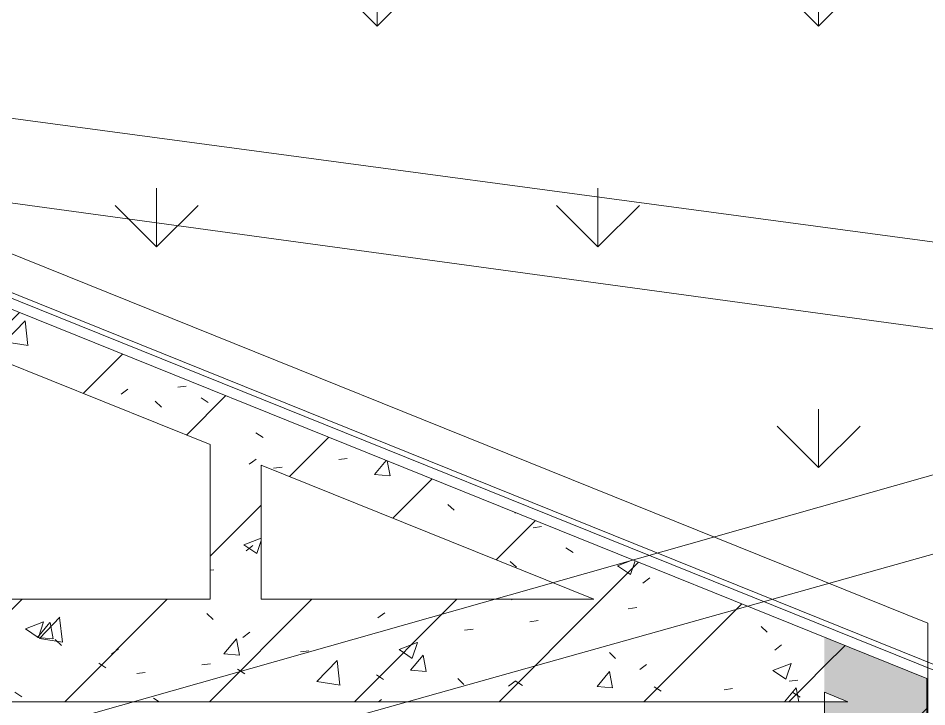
# Model space of a CAD drawing. Header units: millimetres. Extents: x -584918 to 2941280, y 3000189 to 4229862.
# Drawn here: x -450010 to -448235, y 3688365 to 3689709 of the extents above; entities that cross this region are included whole.
import ezdxf

# ---------------------------------------------------------------- set-up
doc = ezdxf.new("R2010")
doc.units = ezdxf.units.MM
for name, color, linetype, lineweight in [('Стены внутренние', 7, 'Continuous', 0), ('Стены несущие', 7, 'Continuous', 0), ('Стены отделка', 7, 'Continuous', 0), ('экспертиза ДУ', 1, 'Continuous', 0), ('экспертиза условные обозначения', 1, 'Continuous', 0)]:
    doc.layers.add(name, color=color, linetype=linetype, lineweight=lineweight)
pattern_1 = [(45, (-437515.92, 3663725.22), (-141.4214, 141.4214), [])]
pattern_2 = [(50, (-437515.92, 3663725.22), (364.368, -31.8783), [38.1, -419.1]), (355, (-437515.92, 3663725.2), (-70.486, 382.1133), [30.48, -335.28]), (100.451, (-437485.56, 3663722.56), (293.885, 350.2334), [32.38, -356.18]), (46.184, (-437515.92, 3663826.8), (542.1585, -84.086), [57.15, -628.65]), (96.636, (-437470.74, 3663819.8), (474.805, 494.855), [48.57, -534.27]), (351.184, (-437515.9, 3663826.8), (474.81, 494.85), [45.72, -502.92]), (21, (-437465.12, 3663801.42), (303.2285, -204.5305), [38.1, -419.1]), (326, (-437465.12, 3663801.4), (123.604, 368.376), [30.48, -335.28]), (71.451, (-437439.86, 3663784.37), (426.834, 163.8427), [32.38, -356.18]), (37.5, (-437515.92, 3663725.22), (6.17665, 169.11015), [16.764, -314.452, 16.764, -323.596, -336.55]), (37.5, (-437515.92, 3663725.22), (6.17665, 169.11015), [-671.576, 16.764, -319.786]), (7.5, (-437515.92, 3663725.22), (133.6389, 200.3615), [16.764, -177.292, 16.764, -306.832, -128.27]), (7.5, (-437515.92, 3663725.22), (133.6389, 200.3615), [-517.652, 16.764, -111.506]), (327.5, (-437629.21, 3663725.22), (271.1818, -11.45836), [16.764, -110.236, 16.764, -379.476, -525.78]), (327.5, (-437629.21, 3663725.22), (271.1818, -11.45836), [-523.24, 16.764, -509.016]), (317.5, (-437680, 3663725.22), (296.2585, 50.8528), [16.764, -148.336, 16.764, -246.38, -373.38]), (317.5, (-437680, 3663725.22), (296.2585, 50.8528), [-428.244, 16.764, -356.616])]

msp = doc.modelspace()

# ---------------------------------------------------------------- hatches: boundary and pattern name
at = {"layer": 'Стены внутренние'}
h = msp.add_hatch(dxfattribs=at)
h.set_pattern_fill('FP_1', color=256, style=0, pattern_type=2)
h.set_pattern_definition(pattern_1)
h.paths.add_polyline_path([(-448435.026, 3688392.929), (-448435.026, 3688500.744), (-454216.337, 3690830.526), (-454253.714, 3690737.774), (-448502.565, 3688420.147)])
h = msp.add_hatch(dxfattribs=at)
h.set_pattern_fill('FP_2', color=256, style=0, pattern_type=2)
h.set_pattern_definition(pattern_2)
h.paths.add_polyline_path([(-448435.026, 3688392.929), (-448435.026, 3688500.744), (-454216.337, 3690830.526), (-454253.714, 3690737.774), (-448502.565, 3688420.147)])
h = msp.add_hatch(dxfattribs=at)
h.set_pattern_fill('FP_1', color=256, style=0, pattern_type=2)
h.set_pattern_definition(pattern_1)
h.paths.add_polyline_path([(-449535.026, 3688574.55), (-449535.026, 3688836.213), (-449635.026, 3688876.511), (-449635.026, 3688574.55)])
h = msp.add_hatch(dxfattribs=at)
h.set_pattern_fill('FP_2', color=256, style=0, pattern_type=2)
h.set_pattern_definition(pattern_2)
h.paths.add_polyline_path([(-449535.026, 3688574.55), (-449535.026, 3688836.213), (-449635.026, 3688876.511), (-449635.026, 3688574.55)])
h = msp.add_hatch(dxfattribs=at)
h.set_pattern_fill('FP_1', color=256, style=0, pattern_type=2)
h.set_pattern_definition(pattern_1)
h.paths.add_polyline_path([(-448389.418, 3688374.55), (-448885.714, 3688574.55), (-450685.026, 3688574.55), (-450685.026, 3688374.55), (-448435.026, 3688374.55)])
h = msp.add_hatch(dxfattribs=at)
h.set_pattern_fill('FP_2', color=256, style=0, pattern_type=2)
h.set_pattern_definition(pattern_2)
h.paths.add_polyline_path([(-448389.418, 3688374.55), (-448885.714, 3688574.55), (-450685.026, 3688574.55), (-450685.026, 3688374.55), (-448435.026, 3688374.55)])
h = msp.add_hatch(dxfattribs=at)
h.set_pattern_fill('FP_1', color=256, style=0, pattern_type=2)
h.set_pattern_definition(pattern_1)
h.paths.add_polyline_path([(-448286.189, 3676924.55), (-448235.026, 3676924.55), (-448235.026, 3685674.55), (-448435.026, 3685674.55), (-448435.026, 3676924.55), (-448300.684, 3676924.55)])
h.paths.add_polyline_path([(-448235.026, 3687174.55), (-448235.026, 3688420.147), (-448435.026, 3688500.744), (-448435.026, 3688392.929), (-448389.418, 3688374.55), (-448435.026, 3688374.55), (-448435.026, 3687174.55), (-448325.026, 3687174.55)])
h = msp.add_hatch(dxfattribs=at)
h.set_pattern_fill('FP_2', color=256, style=0, pattern_type=2)
h.set_pattern_definition(pattern_2)
h.paths.add_polyline_path([(-448286.189, 3676924.55), (-448235.026, 3676924.55), (-448235.026, 3685674.55), (-448435.026, 3685674.55), (-448435.026, 3676924.55), (-448300.684, 3676924.55)])
h.paths.add_polyline_path([(-448235.026, 3687174.55), (-448235.026, 3688420.147), (-448435.026, 3688500.744), (-448435.026, 3688392.929), (-448389.418, 3688374.55), (-448435.026, 3688374.55), (-448435.026, 3687174.55), (-448325.026, 3687174.55)])
at = {"layer": 'экспертиза условные обозначения'}
h = msp.add_hatch(dxfattribs=at)
h.set_pattern_fill('GRASS', color=6, scale=24)
h.set_pattern_definition([(90, (-461809.37, 3558222.25), (-431.0523, 431.0523), [114.3, -747.8046]), (45, (-461809.37, 3558222.25), (-431.0523, 431.0523), [114.3, -495.3]), (135, (-461809.37, 3558222.25), (-431.0523, -431.0523), [114.3, -495.3])])
edge = h.paths.add_edge_path()
edge.add_line((-458338.484, 3694648.826), (-453608.137, 3692742.567))
edge.add_line((-453608.137, 3692742.567), (-452262.543, 3696081.635))
edge.add_line((-452262.543, 3696081.635), (-443822.121, 3692680.271))
edge.add_line((-443822.121, 3692680.271), (-445167.715, 3689341.203))
edge.add_line((-445167.715, 3689341.203), (-441899.865, 3688024.308))
edge.add_line((-441899.865, 3688024.308), (-440112.737, 3687304.122))
edge.add_line((-440112.737, 3687304.122), (-440822.912, 3685541.836))
edge.add_line((-440822.912, 3685541.836), (-443740.461, 3686717.565))
edge.add_arc((-444130.947, 3685740.74), 1051.983, 68.21091, 179.840391)
edge.add_line((-445182.926, 3685743.67), (-445282.926, 3683874.55))
edge.add_line((-445282.926, 3683874.55), (-448232.926, 3683874.55))
edge.add_line((-448232.926, 3683874.55), (-448232.926, 3688527.961))
edge.add_line((-448232.926, 3688527.961), (-456686.313, 3691934.55))
edge.add_line((-456686.313, 3691934.55), (-459032.926, 3691934.55))
edge.add_line((-459032.926, 3691934.55), (-459032.926, 3692925.58))
edge.add_line((-459032.926, 3692925.58), (-458338.484, 3694648.826))

# ---------------------------------------------------------------- linework, layer by layer
at = {"layer": 'Стены внутренние'}
msp.add_line((-456701.987, 3691864.55), (-448205.026, 3688440.402), dxfattribs=at)
at = {"layer": 'Стены несущие'}
for p, q in [((-448235.026, 3688420.147), (-456707.804, 3691834.55)), ((-451385.026, 3689581.735), (-449635.026, 3688876.511)), ((-449635.026, 3688876.511), (-449635.026, 3688574.55)), ((-449535.026, 3688836.213), (-448885.714, 3688574.55)), ((-449535.026, 3688574.55), (-449535.026, 3688836.213)), ((-449635.026, 3688574.55), (-450685.026, 3688574.55)), ((-448885.714, 3688574.55), (-449535.026, 3688574.55)), ((-448235.026, 3687174.55), (-448235.026, 3688420.147)), ((-448389.418, 3688374.55), (-448435.026, 3688392.929)), ((-448435.026, 3688392.929), (-448435.026, 3687174.55)), ((-450685.026, 3688374.55), (-448389.418, 3688374.55))]:
    msp.add_line(p, q, dxfattribs=at)
at = {"layer": 'Стены отделка'}
for p, q in [((-448215.026, 3688433.65), (-456703.926, 3691854.55)), ((-456707.804, 3691834.55), (-448235.026, 3688420.147))]:
    msp.add_line(p, q, dxfattribs=at)
at = {"layer": 'экспертиза ДУ'}
for points in [[(-446252.144, 3688832.803), (-510400.006, 3697602.029)], [(-510400.006, 3697602.029), (-445304.254, 3688881.089)], [(-442270.006, 3690332.029), (-501140.006, 3673822.029), (-443230.006, 3690232.029)]]:
    msp.add_lwpolyline(points, dxfattribs=at)
at = {"layer": 'экспертиза условные обозначения', "color": 6}
msp.add_lwpolyline([(-458338.484, 3694648.826), (-453608.137, 3692742.567), (-452262.543, 3696081.635), (-443822.121, 3692680.271), (-445167.715, 3689341.203), (-441899.865, 3688024.308), (-440112.737, 3687304.122), (-440822.912, 3685541.836), (-443740.461, 3686717.565, 0.52963745), (-445182.926, 3685743.67), (-445282.926, 3683874.55), (-448232.926, 3683874.55), (-448232.926, 3688527.961), (-456686.313, 3691934.55), (-459032.926, 3691934.55), (-459032.926, 3692925.58), (-458338.484, 3694648.826)], format="xyb", dxfattribs=at)

doc.saveas('drawing.dxf')
